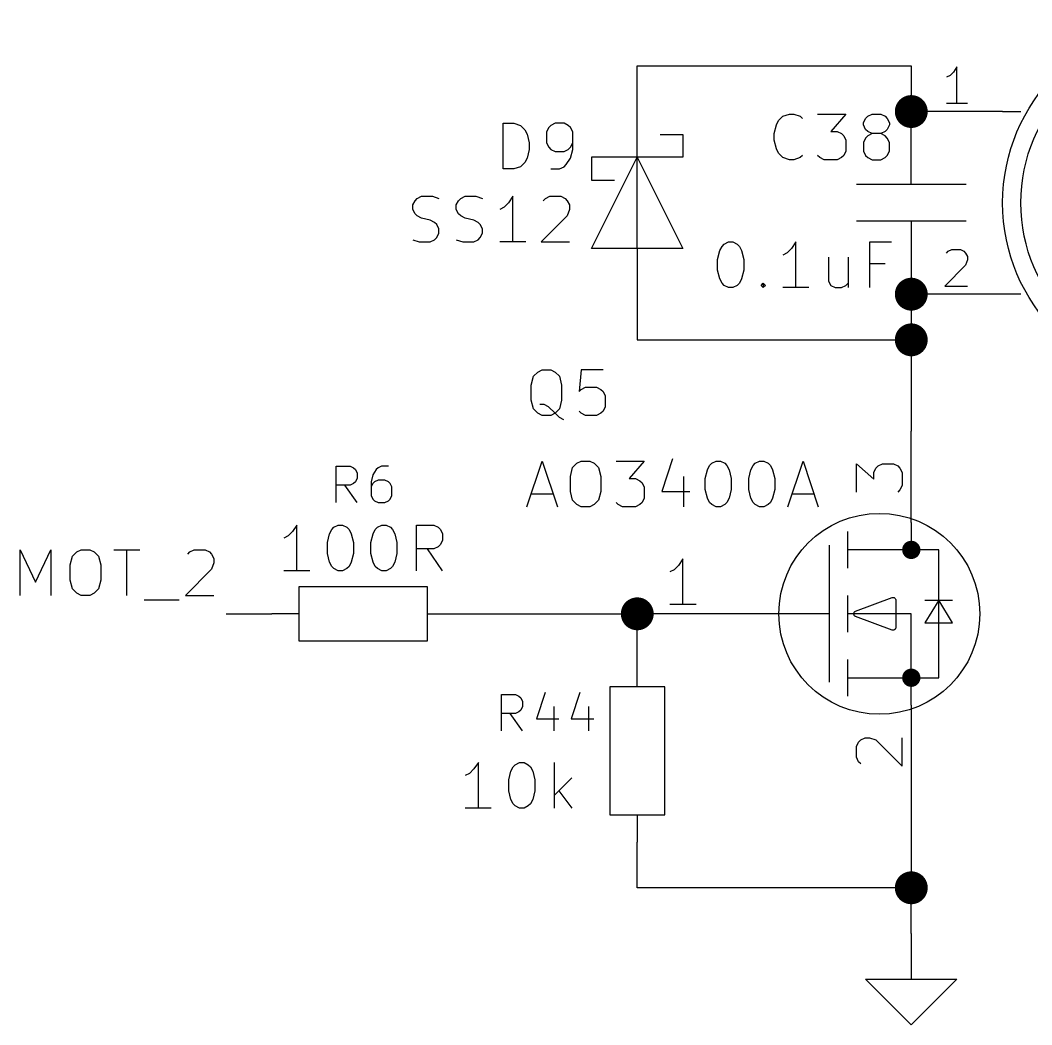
# Model space of a CAD drawing. Header units: inches. Extents: x 0.4 to 16.1, y -11.3 to -0.4.
# Drawn here: x 4.024 to 5.132, y -4.35 to -3.25 of the extents above; entities that cross this region are included whole.
import ezdxf

# ---------------------------------------------------------------- set-up
doc = ezdxf.new("R2010")
doc.units = ezdxf.units.IN
doc.header["$MEASUREMENT"] = 0
for name, color, linetype in [('GREENSIXTYFIVE', 129, 'CONTINUOUS'), ('LIGHTGREEN', 92, 'CONTINUOUS'), ('LIGHTRED', 12, 'CONTINUOUS'), ('RED', 14, 'CONTINUOUS'), ('REDSIX', 19, 'CONTINUOUS')]:
    doc.layers.add(name, color=color, linetype=linetype)

msp = doc.modelspace()

# ---------------------------------------------------------------- linework, layer by layer
at = {"layer": 'GREENSIXTYFIVE', "linetype": 'CONTINUOUS'}
for p, q in [((4.8547, -3.3599), (4.8594, -3.3552)), ((4.8547, -3.3599), (4.8594, -3.3552)), ((4.8594, -3.3552), (4.8666, -3.3528)), ((4.8594, -3.3552), (4.8666, -3.3528)), ((4.8666, -3.3528), (4.8713, -3.3528)), ((4.8666, -3.3528), (4.8713, -3.3528)), ((4.8713, -3.3528), (4.8785, -3.3552)), ((4.8713, -3.3528), (4.8785, -3.3552)), ((4.8785, -3.3552), (4.8809, -3.3576)), ((4.8785, -3.3552), (4.8809, -3.3576)), ((4.8975, -3.3528), (4.9285, -3.3528)), ((4.8975, -3.3528), (4.9285, -3.3528)), ((4.9285, -3.3528), (4.9118, -3.3719)), ((4.9285, -3.3528), (4.9118, -3.3719)), ((4.9499, -3.3576), (4.9523, -3.3552)), ((4.9499, -3.3576), (4.9523, -3.3552)), ((4.9523, -3.3552), (4.9571, -3.3528)), ((4.9523, -3.3552), (4.9571, -3.3528)), ((4.9571, -3.3528), (4.9666, -3.3528)), ((4.9571, -3.3528), (4.9666, -3.3528)), ((4.9666, -3.3528), (4.9713, -3.3552)), ((4.9666, -3.3528), (4.9713, -3.3552)), ((4.9713, -3.3552), (4.9737, -3.3576)), ((4.9713, -3.3552), (4.9737, -3.3576)), ((4.5531, -3.4128), (4.5531, -3.3628)), ((4.5531, -3.3628), (4.565, -3.3628)), ((4.565, -3.3628), (4.5721, -3.3652)), ((4.5721, -3.3652), (4.5769, -3.3699)), ((4.6055, -3.3652), (4.6031, -3.3676)), ((4.6102, -3.3628), (4.6055, -3.3652)), ((4.6198, -3.3628), (4.6102, -3.3628)), ((4.6245, -3.3652), (4.6198, -3.3628)), ((4.6269, -3.3676), (4.6245, -3.3652)), ((4.8499, -3.3742), (4.8523, -3.3647)), ((4.8499, -3.3742), (4.8523, -3.3647)), ((4.8523, -3.3647), (4.8547, -3.3599)), ((4.8523, -3.3647), (4.8547, -3.3599)), ((4.9475, -3.3623), (4.9499, -3.3576)), ((4.9475, -3.3623), (4.9499, -3.3576)), ((4.9475, -3.3647), (4.9475, -3.3623)), ((4.9475, -3.3647), (4.9475, -3.3623)), ((4.9499, -3.3695), (4.9475, -3.3647)), ((4.9499, -3.3695), (4.9475, -3.3647)), ((4.9737, -3.3576), (4.9761, -3.3623)), ((4.9737, -3.3576), (4.9761, -3.3623)), ((4.9761, -3.3647), (4.9737, -3.3695)), ((4.9761, -3.3647), (4.9737, -3.3695)), ((4.9761, -3.3623), (4.9761, -3.3647)), ((4.9761, -3.3623), (4.9761, -3.3647)), ((4.5769, -3.3699), (4.5793, -3.3747)), ((4.5793, -3.3747), (4.5817, -3.3842)), ((4.6031, -3.3676), (4.6007, -3.3723)), ((4.6007, -3.3723), (4.6007, -3.3842)), ((4.6293, -3.3723), (4.6269, -3.3676)), ((4.6293, -3.3914), (4.6293, -3.3723)), ((4.8499, -3.3814), (4.8499, -3.3742)), ((4.8499, -3.3814), (4.8499, -3.3742)), ((4.9118, -3.3719), (4.919, -3.3719)), ((4.9118, -3.3719), (4.919, -3.3719)), ((4.919, -3.3719), (4.9237, -3.3742)), ((4.919, -3.3719), (4.9237, -3.3742)), ((4.9237, -3.3742), (4.9261, -3.3766)), ((4.9237, -3.3742), (4.9261, -3.3766)), ((4.9261, -3.3766), (4.9285, -3.3814)), ((4.9261, -3.3766), (4.9285, -3.3814)), ((4.9523, -3.3719), (4.9499, -3.3695)), ((4.9523, -3.3719), (4.9499, -3.3695)), ((4.9523, -3.3766), (4.9499, -3.379)), ((4.9523, -3.3766), (4.9499, -3.379)), ((4.9571, -3.3742), (4.9523, -3.3719)), ((4.9571, -3.3742), (4.9523, -3.3719)), ((4.9571, -3.3742), (4.9523, -3.3766)), ((4.9571, -3.3742), (4.9523, -3.3766)), ((4.9666, -3.3742), (4.9571, -3.3742)), ((4.9666, -3.3742), (4.9571, -3.3742)), ((4.9713, -3.3719), (4.9666, -3.3742)), ((4.9713, -3.3719), (4.9666, -3.3742)), ((4.9713, -3.3766), (4.9666, -3.3742)), ((4.9713, -3.3766), (4.9666, -3.3742)), ((4.9737, -3.3695), (4.9713, -3.3719)), ((4.9737, -3.3695), (4.9713, -3.3719)), ((4.9737, -3.379), (4.9713, -3.3766)), ((4.9737, -3.379), (4.9713, -3.3766)), ((4.5817, -3.3842), (4.5817, -3.3914)), ((4.6007, -3.3842), (4.6031, -3.389)), ((4.6269, -3.389), (4.6293, -3.3842)), ((4.8523, -3.3909), (4.8499, -3.3814)), ((4.8523, -3.3909), (4.8499, -3.3814)), ((4.9285, -3.3814), (4.9285, -3.3933)), ((4.9285, -3.3814), (4.9285, -3.3933)), ((4.9499, -3.379), (4.9475, -3.3838)), ((4.9499, -3.379), (4.9475, -3.3838)), ((4.9475, -3.3838), (4.9475, -3.3933)), ((4.9475, -3.3838), (4.9475, -3.3933)), ((4.9761, -3.3838), (4.9737, -3.379)), ((4.9761, -3.3838), (4.9737, -3.379)), ((4.9761, -3.3933), (4.9761, -3.3838)), ((4.9761, -3.3933), (4.9761, -3.3838)), ((4.5817, -3.3914), (4.5793, -3.4009)), ((4.6031, -3.389), (4.6055, -3.3914)), ((4.6055, -3.3914), (4.6102, -3.3938)), ((4.6102, -3.3938), (4.6198, -3.3938)), ((4.6198, -3.3938), (4.6245, -3.3914)), ((4.6245, -3.3914), (4.6269, -3.389)), ((4.6269, -3.4009), (4.6293, -3.3914)), ((4.8547, -3.3957), (4.8523, -3.3909)), ((4.8547, -3.3957), (4.8523, -3.3909)), ((4.8594, -3.4004), (4.8547, -3.3957)), ((4.8594, -3.4004), (4.8547, -3.3957)), ((4.8809, -3.398), (4.8785, -3.4004)), ((4.8809, -3.398), (4.8785, -3.4004)), ((4.8999, -3.4004), (4.8975, -3.398)), ((4.8999, -3.4004), (4.8975, -3.398)), ((4.9261, -3.398), (4.9237, -3.4004)), ((4.9261, -3.398), (4.9237, -3.4004)), ((4.9285, -3.3933), (4.9261, -3.398)), ((4.9285, -3.3933), (4.9261, -3.398)), ((4.9475, -3.3933), (4.9499, -3.398)), ((4.9475, -3.3933), (4.9499, -3.398)), ((4.9499, -3.398), (4.9523, -3.4004)), ((4.9499, -3.398), (4.9523, -3.4004)), ((4.9713, -3.4004), (4.9737, -3.398)), ((4.9713, -3.4004), (4.9737, -3.398)), ((4.9737, -3.398), (4.9761, -3.3933)), ((4.9737, -3.398), (4.9761, -3.3933)), ((4.5721, -3.4104), (4.565, -3.4128)), ((4.5769, -3.4057), (4.5721, -3.4104)), ((4.5793, -3.4009), (4.5769, -3.4057)), ((4.615, -3.4128), (4.6198, -3.4104)), ((4.6198, -3.4104), (4.6221, -3.408)), ((4.6221, -3.408), (4.6269, -3.4009)), ((4.8666, -3.4028), (4.8594, -3.4004)), ((4.8666, -3.4028), (4.8594, -3.4004)), ((4.8713, -3.4028), (4.8666, -3.4028)), ((4.8713, -3.4028), (4.8666, -3.4028)), ((4.8785, -3.4004), (4.8713, -3.4028)), ((4.8785, -3.4004), (4.8713, -3.4028)), ((4.9047, -3.4028), (4.8999, -3.4004)), ((4.9047, -3.4028), (4.8999, -3.4004)), ((4.919, -3.4028), (4.9047, -3.4028)), ((4.919, -3.4028), (4.9047, -3.4028)), ((4.9237, -3.4004), (4.919, -3.4028)), ((4.9237, -3.4004), (4.919, -3.4028)), ((4.9523, -3.4004), (4.9571, -3.4028)), ((4.9523, -3.4004), (4.9571, -3.4028)), ((4.9571, -3.4028), (4.9666, -3.4028)), ((4.9571, -3.4028), (4.9666, -3.4028)), ((4.9666, -3.4028), (4.9713, -3.4004)), ((4.9666, -3.4028), (4.9713, -3.4004)), ((4.565, -3.4128), (4.5531, -3.4128)), ((4.6055, -3.4128), (4.615, -3.4128)), ((4.459, -3.4452), (4.4638, -3.4428)), ((4.4638, -3.4428), (4.4757, -3.4428)), ((4.4757, -3.4428), (4.4829, -3.4452)), ((4.5067, -3.4452), (4.5114, -3.4428)), ((4.5114, -3.4428), (4.5233, -3.4428)), ((4.5233, -3.4428), (4.5305, -3.4452)), ((4.5638, -3.4428), (4.559, -3.4499)), ((4.5638, -3.4928), (4.5638, -3.4428)), ((4.5995, -3.4452), (4.6043, -3.4428)), ((4.6043, -3.4428), (4.6162, -3.4428)), ((4.6162, -3.4428), (4.6209, -3.4452)), ((4.4543, -3.4523), (4.4567, -3.4476)), ((4.4543, -3.4571), (4.4543, -3.4523)), ((4.4567, -3.4476), (4.459, -3.4452)), ((4.5019, -3.4523), (4.5043, -3.4476)), ((4.5019, -3.4571), (4.5019, -3.4523)), ((4.5043, -3.4476), (4.5067, -3.4452)), ((4.5543, -3.4547), (4.5495, -3.4571)), ((4.559, -3.4499), (4.5543, -3.4547)), ((4.5971, -3.4476), (4.5995, -3.4452)), ((4.6209, -3.4452), (4.6233, -3.4476)), ((4.6233, -3.4476), (4.6257, -3.4523)), ((4.6257, -3.4523), (4.6257, -3.4571)), ((4.4567, -3.4619), (4.4543, -3.4571)), ((4.459, -3.4642), (4.4567, -3.4619)), ((4.4638, -3.4666), (4.459, -3.4642)), ((4.5043, -3.4619), (4.5019, -3.4571)), ((4.5067, -3.4642), (4.5043, -3.4619)), ((4.5114, -3.4666), (4.5067, -3.4642)), ((4.6233, -3.4642), (4.5948, -3.4928)), ((4.6257, -3.4571), (4.6233, -3.4642)), ((4.4733, -3.469), (4.4638, -3.4666)), ((4.4781, -3.4714), (4.4733, -3.469)), ((4.4805, -3.4738), (4.4781, -3.4714)), ((4.4829, -3.4785), (4.4805, -3.4738)), ((4.521, -3.469), (4.5114, -3.4666)), ((4.5257, -3.4714), (4.521, -3.469)), ((4.5281, -3.4738), (4.5257, -3.4714)), ((4.5305, -3.4785), (4.5281, -3.4738)), ((4.4781, -3.4904), (4.4805, -3.488)), ((4.4805, -3.488), (4.4829, -3.4833)), ((4.4829, -3.4833), (4.4829, -3.4785)), ((4.5257, -3.4904), (4.5281, -3.488)), ((4.5281, -3.488), (4.5305, -3.4833)), ((4.5305, -3.4833), (4.5305, -3.4785)), ((4.4543, -3.4904), (4.4614, -3.4928)), ((4.4614, -3.4928), (4.4733, -3.4928)), ((4.4733, -3.4928), (4.4781, -3.4904)), ((4.5019, -3.4904), (4.509, -3.4928)), ((4.509, -3.4928), (4.521, -3.4928)), ((4.521, -3.4928), (4.5257, -3.4904)), ((4.5781, -3.4928), (4.5495, -3.4928)), ((4.5948, -3.4928), (4.6257, -3.4928)), ((4.7904, -3.5023), (4.7928, -3.4976)), ((4.7904, -3.5023), (4.7928, -3.4976)), ((4.7928, -3.4976), (4.7951, -3.4952)), ((4.7928, -3.4976), (4.7951, -3.4952)), ((4.7951, -3.4952), (4.7999, -3.4928)), ((4.7951, -3.4952), (4.7999, -3.4928)), ((4.7999, -3.4928), (4.8047, -3.4928)), ((4.7999, -3.4928), (4.8047, -3.4928)), ((4.8047, -3.4928), (4.8094, -3.4952)), ((4.8047, -3.4928), (4.8094, -3.4952)), ((4.8094, -3.4952), (4.8118, -3.4976)), ((4.8094, -3.4952), (4.8118, -3.4976)), ((4.8118, -3.4976), (4.8142, -3.5023)), ((4.8118, -3.4976), (4.8142, -3.5023)), ((4.8737, -3.4928), (4.869, -3.4999)), ((4.8737, -3.4928), (4.869, -3.4999)), ((4.8737, -3.5428), (4.8737, -3.4928)), ((4.8737, -3.5428), (4.8737, -3.4928)), ((4.9547, -3.5428), (4.9547, -3.4928)), ((4.9547, -3.4928), (4.9785, -3.4928)), ((4.9547, -3.5428), (4.9547, -3.4928)), ((4.9547, -3.4928), (4.9785, -3.4928)), ((4.788, -3.5119), (4.7904, -3.5023)), ((4.788, -3.5119), (4.7904, -3.5023)), ((4.8142, -3.5023), (4.8166, -3.5119)), ((4.8142, -3.5023), (4.8166, -3.5119)), ((4.8642, -3.5047), (4.8594, -3.5071)), ((4.8642, -3.5047), (4.8594, -3.5071)), ((4.869, -3.4999), (4.8642, -3.5047)), ((4.869, -3.4999), (4.8642, -3.5047)), ((4.9094, -3.5095), (4.9094, -3.5357)), ((4.9094, -3.5095), (4.9094, -3.5357)), ((4.9309, -3.5095), (4.9309, -3.5428)), ((4.9309, -3.5095), (4.9309, -3.5428)), ((4.788, -3.5238), (4.788, -3.5119)), ((4.788, -3.5238), (4.788, -3.5119)), ((4.8166, -3.5119), (4.8166, -3.5238)), ((4.8166, -3.5119), (4.8166, -3.5238)), ((4.9713, -3.5166), (4.9547, -3.5166)), ((4.9713, -3.5166), (4.9547, -3.5166)), ((4.7904, -3.5333), (4.788, -3.5238)), ((4.7904, -3.5333), (4.788, -3.5238)), ((4.8166, -3.5238), (4.8142, -3.5333)), ((4.8166, -3.5238), (4.8142, -3.5333)), ((4.7928, -3.538), (4.7904, -3.5333)), ((4.7928, -3.538), (4.7904, -3.5333)), ((4.7951, -3.5404), (4.7928, -3.538)), ((4.7951, -3.5404), (4.7928, -3.538)), ((4.7999, -3.5428), (4.7951, -3.5404)), ((4.7999, -3.5428), (4.7951, -3.5404)), ((4.8047, -3.5428), (4.7999, -3.5428)), ((4.8047, -3.5428), (4.7999, -3.5428)), ((4.8094, -3.5404), (4.8047, -3.5428)), ((4.8094, -3.5404), (4.8047, -3.5428)), ((4.8118, -3.538), (4.8094, -3.5404)), ((4.8118, -3.538), (4.8094, -3.5404)), ((4.8142, -3.5333), (4.8118, -3.538)), ((4.8142, -3.5333), (4.8118, -3.538)), ((4.8356, -3.5404), (4.838, -3.538)), ((4.8356, -3.5404), (4.838, -3.538)), ((4.838, -3.5428), (4.8356, -3.5404)), ((4.838, -3.5428), (4.8356, -3.5404)), ((4.838, -3.538), (4.8404, -3.5404)), ((4.838, -3.538), (4.838, -3.5428)), ((4.838, -3.538), (4.8404, -3.5404)), ((4.838, -3.538), (4.838, -3.5428)), ((4.8404, -3.5404), (4.838, -3.5428)), ((4.8404, -3.5404), (4.838, -3.5428)), ((4.888, -3.5428), (4.8594, -3.5428)), ((4.888, -3.5428), (4.8594, -3.5428)), ((4.9094, -3.5357), (4.9118, -3.5404)), ((4.9094, -3.5357), (4.9118, -3.5404)), ((4.9118, -3.5404), (4.9166, -3.5428)), ((4.9118, -3.5404), (4.9166, -3.5428)), ((4.9166, -3.5428), (4.9237, -3.5428)), ((4.9166, -3.5428), (4.9237, -3.5428)), ((4.9237, -3.5428), (4.9285, -3.5404)), ((4.9237, -3.5428), (4.9285, -3.5404)), ((4.9285, -3.5404), (4.9309, -3.538)), ((4.9285, -3.5404), (4.9309, -3.538)), ((4.5839, -3.6495), (4.5863, -3.6399)), ((4.5839, -3.6495), (4.5863, -3.6399)), ((4.5863, -3.6399), (4.591, -3.6352)), ((4.5863, -3.6399), (4.591, -3.6352)), ((4.591, -3.6352), (4.5958, -3.6328)), ((4.591, -3.6352), (4.5958, -3.6328)), ((4.5958, -3.6328), (4.6053, -3.6328)), ((4.5958, -3.6328), (4.6053, -3.6328)), ((4.6053, -3.6328), (4.6101, -3.6352)), ((4.6053, -3.6328), (4.6101, -3.6352)), ((4.6101, -3.6352), (4.6149, -3.6399)), ((4.6101, -3.6352), (4.6149, -3.6399)), ((4.6149, -3.6399), (4.6172, -3.6495)), ((4.6149, -3.6399), (4.6172, -3.6495)), ((4.6387, -3.6328), (4.6363, -3.6566)), ((4.6387, -3.6328), (4.6363, -3.6566)), ((4.6625, -3.6328), (4.6387, -3.6328)), ((4.6625, -3.6328), (4.6387, -3.6328)), ((4.5839, -3.6661), (4.5839, -3.6495)), ((4.5839, -3.6661), (4.5839, -3.6495)), ((4.6172, -3.6495), (4.6172, -3.6661)), ((4.6172, -3.6495), (4.6172, -3.6661)), ((4.6363, -3.6566), (4.6387, -3.6542)), ((4.6363, -3.6566), (4.6387, -3.6542)), ((4.6387, -3.6542), (4.6434, -3.6519)), ((4.6387, -3.6542), (4.6434, -3.6519)), ((4.6434, -3.6519), (4.6553, -3.6519)), ((4.6434, -3.6519), (4.6553, -3.6519)), ((4.6553, -3.6519), (4.6601, -3.6542)), ((4.6553, -3.6519), (4.6601, -3.6542)), ((4.6601, -3.6542), (4.6625, -3.6566)), ((4.6601, -3.6542), (4.6625, -3.6566)), ((4.6625, -3.6566), (4.6649, -3.6614)), ((4.6625, -3.6566), (4.6649, -3.6614)), ((4.6649, -3.6614), (4.6649, -3.6733)), ((4.6649, -3.6614), (4.6649, -3.6733)), ((4.5863, -3.6757), (4.5839, -3.6661)), ((4.5863, -3.6757), (4.5839, -3.6661)), ((4.591, -3.6804), (4.5863, -3.6757)), ((4.591, -3.6804), (4.5863, -3.6757)), ((4.5982, -3.6709), (4.5934, -3.6709)), ((4.5982, -3.6709), (4.5934, -3.6709)), ((4.6029, -3.6733), (4.5982, -3.6709)), ((4.6029, -3.6733), (4.5982, -3.6709)), ((4.6101, -3.6804), (4.6029, -3.6733)), ((4.6101, -3.6804), (4.6029, -3.6733)), ((4.6149, -3.6757), (4.6101, -3.6804)), ((4.6149, -3.6757), (4.6101, -3.6804)), ((4.6172, -3.6661), (4.6149, -3.6757)), ((4.6172, -3.6661), (4.6149, -3.6757)), ((4.6649, -3.6733), (4.6625, -3.678)), ((4.6649, -3.6733), (4.6625, -3.678)), ((4.5958, -3.6828), (4.591, -3.6804)), ((4.5958, -3.6828), (4.591, -3.6804)), ((4.6053, -3.6828), (4.5958, -3.6828)), ((4.6053, -3.6828), (4.5958, -3.6828)), ((4.6101, -3.6804), (4.6053, -3.6828)), ((4.6101, -3.6804), (4.6053, -3.6828)), ((4.6149, -3.6852), (4.6101, -3.6804)), ((4.6149, -3.6852), (4.6101, -3.6804)), ((4.6196, -3.6876), (4.6149, -3.6852)), ((4.6196, -3.6876), (4.6149, -3.6852)), ((4.6387, -3.6804), (4.6363, -3.678)), ((4.6387, -3.6804), (4.6363, -3.678)), ((4.6434, -3.6828), (4.6387, -3.6804)), ((4.6434, -3.6828), (4.6387, -3.6804)), ((4.6553, -3.6828), (4.6434, -3.6828)), ((4.6553, -3.6828), (4.6434, -3.6828)), ((4.6601, -3.6804), (4.6553, -3.6828)), ((4.6601, -3.6804), (4.6553, -3.6828)), ((4.6625, -3.678), (4.6601, -3.6804)), ((4.6625, -3.678), (4.6601, -3.6804)), ((4.7387, -3.7304), (4.7268, -3.7661)), ((4.7387, -3.7304), (4.7268, -3.7661)), ((4.3705, -3.7782), (4.3705, -3.7382)), ((4.3705, -3.7382), (4.3857, -3.7382)), ((4.3857, -3.7382), (4.3895, -3.7401)), ((4.3895, -3.7401), (4.3914, -3.7421)), ((4.3914, -3.7421), (4.3933, -3.7459)), ((4.4143, -3.7421), (4.4105, -3.7478)), ((4.4162, -3.7401), (4.4143, -3.7421)), ((4.42, -3.7382), (4.4162, -3.7401)), ((4.4276, -3.7382), (4.42, -3.7382)), ((4.5791, -3.7828), (4.5958, -3.7328)), ((4.5791, -3.7828), (4.5958, -3.7328)), ((4.5958, -3.7328), (4.6125, -3.7828)), ((4.5958, -3.7328), (4.6125, -3.7828)), ((4.6268, -3.7495), (4.6291, -3.7399)), ((4.6268, -3.7495), (4.6291, -3.7399)), ((4.6291, -3.7399), (4.6339, -3.7352)), ((4.6291, -3.7399), (4.6339, -3.7352)), ((4.6339, -3.7352), (4.6387, -3.7328)), ((4.6339, -3.7352), (4.6387, -3.7328)), ((4.6387, -3.7328), (4.6482, -3.7328)), ((4.6387, -3.7328), (4.6482, -3.7328)), ((4.6482, -3.7328), (4.6529, -3.7352)), ((4.6482, -3.7328), (4.6529, -3.7352)), ((4.6529, -3.7352), (4.6577, -3.7399)), ((4.6529, -3.7352), (4.6577, -3.7399)), ((4.6577, -3.7399), (4.6601, -3.7495)), ((4.6577, -3.7399), (4.6601, -3.7495)), ((4.6768, -3.7328), (4.7077, -3.7328)), ((4.6768, -3.7328), (4.7077, -3.7328)), ((4.7077, -3.7328), (4.691, -3.7519)), ((4.7077, -3.7328), (4.691, -3.7519)), ((4.7744, -3.7519), (4.7768, -3.7423)), ((4.7744, -3.7519), (4.7768, -3.7423)), ((4.7768, -3.7423), (4.7791, -3.7376)), ((4.7768, -3.7423), (4.7791, -3.7376)), ((4.7791, -3.7376), (4.7815, -3.7352)), ((4.7791, -3.7376), (4.7815, -3.7352)), ((4.7815, -3.7352), (4.7863, -3.7328)), ((4.7815, -3.7352), (4.7863, -3.7328)), ((4.7863, -3.7328), (4.791, -3.7328)), ((4.7863, -3.7328), (4.791, -3.7328)), ((4.791, -3.7328), (4.7958, -3.7352)), ((4.791, -3.7328), (4.7958, -3.7352)), ((4.7958, -3.7352), (4.7982, -3.7376)), ((4.7958, -3.7352), (4.7982, -3.7376)), ((4.7982, -3.7376), (4.8006, -3.7423)), ((4.7982, -3.7376), (4.8006, -3.7423)), ((4.8006, -3.7423), (4.8029, -3.7519)), ((4.8006, -3.7423), (4.8029, -3.7519)), ((4.822, -3.7519), (4.8244, -3.7423)), ((4.822, -3.7519), (4.8244, -3.7423)), ((4.8244, -3.7423), (4.8268, -3.7376)), ((4.8244, -3.7423), (4.8268, -3.7376)), ((4.8268, -3.7376), (4.8291, -3.7352)), ((4.8268, -3.7376), (4.8291, -3.7352)), ((4.8291, -3.7352), (4.8339, -3.7328)), ((4.8291, -3.7352), (4.8339, -3.7328)), ((4.8339, -3.7328), (4.8387, -3.7328)), ((4.8339, -3.7328), (4.8387, -3.7328)), ((4.8387, -3.7328), (4.8434, -3.7352)), ((4.8387, -3.7328), (4.8434, -3.7352)), ((4.8434, -3.7352), (4.8458, -3.7376)), ((4.8434, -3.7352), (4.8458, -3.7376)), ((4.8458, -3.7376), (4.8482, -3.7423)), ((4.8458, -3.7376), (4.8482, -3.7423)), ((4.8482, -3.7423), (4.8506, -3.7519)), ((4.8482, -3.7423), (4.8506, -3.7519)), ((4.8649, -3.7828), (4.8815, -3.7328)), ((4.8649, -3.7828), (4.8815, -3.7328)), ((4.8815, -3.7328), (4.8982, -3.7828)), ((4.8815, -3.7328), (4.8982, -3.7828)), ((4.3933, -3.7516), (4.3914, -3.7554)), ((4.3933, -3.7459), (4.3933, -3.7516)), ((4.4105, -3.7478), (4.4086, -3.7554)), ((4.4162, -3.7535), (4.4124, -3.7554)), ((4.4238, -3.7535), (4.4162, -3.7535)), ((4.4276, -3.7554), (4.4238, -3.7535)), ((4.6268, -3.7661), (4.6268, -3.7495)), ((4.6268, -3.7661), (4.6268, -3.7495)), ((4.6601, -3.7495), (4.6601, -3.7661)), ((4.6601, -3.7495), (4.6601, -3.7661)), ((4.691, -3.7519), (4.6982, -3.7519)), ((4.691, -3.7519), (4.6982, -3.7519)), ((4.6982, -3.7519), (4.7029, -3.7542)), ((4.6982, -3.7519), (4.7029, -3.7542)), ((4.7506, -3.7495), (4.7506, -3.7828)), ((4.7506, -3.7495), (4.7506, -3.7828)), ((4.7744, -3.7638), (4.7744, -3.7519)), ((4.7744, -3.7638), (4.7744, -3.7519)), ((4.8029, -3.7519), (4.8029, -3.7638)), ((4.8029, -3.7519), (4.8029, -3.7638)), ((4.822, -3.7638), (4.822, -3.7519)), ((4.822, -3.7638), (4.822, -3.7519)), ((4.8506, -3.7519), (4.8506, -3.7638)), ((4.8506, -3.7519), (4.8506, -3.7638)), ((4.3857, -3.7592), (4.3705, -3.7592)), ((4.3933, -3.7782), (4.38, -3.7592)), ((4.3895, -3.7573), (4.3857, -3.7592)), ((4.3914, -3.7554), (4.3895, -3.7573)), ((4.4086, -3.7554), (4.4086, -3.7706)), ((4.4105, -3.7573), (4.4086, -3.7611)), ((4.4124, -3.7554), (4.4105, -3.7573)), ((4.4295, -3.7573), (4.4276, -3.7554)), ((4.4314, -3.7611), (4.4295, -3.7573)), ((4.4314, -3.7706), (4.4314, -3.7611)), ((4.7029, -3.7542), (4.7053, -3.7566)), ((4.7029, -3.7542), (4.7053, -3.7566)), ((4.7053, -3.7566), (4.7077, -3.7614)), ((4.7053, -3.7566), (4.7077, -3.7614)), ((4.7077, -3.7614), (4.7077, -3.7733)), ((4.7077, -3.7614), (4.7077, -3.7733)), ((4.7768, -3.7733), (4.7744, -3.7638)), ((4.7768, -3.7733), (4.7744, -3.7638)), ((4.8029, -3.7638), (4.8006, -3.7733)), ((4.8029, -3.7638), (4.8006, -3.7733)), ((4.8244, -3.7733), (4.822, -3.7638)), ((4.8244, -3.7733), (4.822, -3.7638)), ((4.8506, -3.7638), (4.8482, -3.7733)), ((4.8506, -3.7638), (4.8482, -3.7733)), ((4.4086, -3.7706), (4.4105, -3.7744)), ((4.4105, -3.7744), (4.4124, -3.7763)), ((4.4124, -3.7763), (4.4162, -3.7782)), ((4.4238, -3.7782), (4.4276, -3.7763)), ((4.4276, -3.7763), (4.4295, -3.7744)), ((4.4295, -3.7744), (4.4314, -3.7706)), ((4.5839, -3.7685), (4.6077, -3.7685)), ((4.5839, -3.7685), (4.6077, -3.7685)), ((4.6291, -3.7757), (4.6268, -3.7661)), ((4.6291, -3.7757), (4.6268, -3.7661)), ((4.6339, -3.7804), (4.6291, -3.7757)), ((4.6339, -3.7804), (4.6291, -3.7757)), ((4.6577, -3.7757), (4.6529, -3.7804)), ((4.6577, -3.7757), (4.6529, -3.7804)), ((4.6601, -3.7661), (4.6577, -3.7757)), ((4.6601, -3.7661), (4.6577, -3.7757)), ((4.7077, -3.7733), (4.7053, -3.778)), ((4.7077, -3.7733), (4.7053, -3.778)), ((4.7268, -3.7661), (4.7577, -3.7661)), ((4.7268, -3.7661), (4.7577, -3.7661)), ((4.7791, -3.778), (4.7768, -3.7733)), ((4.7791, -3.778), (4.7768, -3.7733)), ((4.8006, -3.7733), (4.7982, -3.778)), ((4.8006, -3.7733), (4.7982, -3.778)), ((4.8268, -3.778), (4.8244, -3.7733)), ((4.8268, -3.778), (4.8244, -3.7733)), ((4.8482, -3.7733), (4.8458, -3.778)), ((4.8482, -3.7733), (4.8458, -3.778)), ((4.8696, -3.7685), (4.8934, -3.7685)), ((4.8696, -3.7685), (4.8934, -3.7685)), ((4.4162, -3.7782), (4.4238, -3.7782)), ((4.6387, -3.7828), (4.6339, -3.7804)), ((4.6387, -3.7828), (4.6339, -3.7804)), ((4.6482, -3.7828), (4.6387, -3.7828)), ((4.6482, -3.7828), (4.6387, -3.7828)), ((4.6529, -3.7804), (4.6482, -3.7828)), ((4.6529, -3.7804), (4.6482, -3.7828)), ((4.6791, -3.7804), (4.6768, -3.778)), ((4.6791, -3.7804), (4.6768, -3.778)), ((4.6839, -3.7828), (4.6791, -3.7804)), ((4.6839, -3.7828), (4.6791, -3.7804)), ((4.6982, -3.7828), (4.6839, -3.7828)), ((4.6982, -3.7828), (4.6839, -3.7828)), ((4.7029, -3.7804), (4.6982, -3.7828)), ((4.7029, -3.7804), (4.6982, -3.7828)), ((4.7053, -3.778), (4.7029, -3.7804)), ((4.7053, -3.778), (4.7029, -3.7804)), ((4.7815, -3.7804), (4.7791, -3.778)), ((4.7815, -3.7804), (4.7791, -3.778)), ((4.7863, -3.7828), (4.7815, -3.7804)), ((4.7863, -3.7828), (4.7815, -3.7804)), ((4.791, -3.7828), (4.7863, -3.7828)), ((4.791, -3.7828), (4.7863, -3.7828)), ((4.7958, -3.7804), (4.791, -3.7828)), ((4.7958, -3.7804), (4.791, -3.7828)), ((4.7982, -3.778), (4.7958, -3.7804)), ((4.7982, -3.778), (4.7958, -3.7804)), ((4.8291, -3.7804), (4.8268, -3.778)), ((4.8291, -3.7804), (4.8268, -3.778)), ((4.8339, -3.7828), (4.8291, -3.7804)), ((4.8339, -3.7828), (4.8291, -3.7804)), ((4.8387, -3.7828), (4.8339, -3.7828)), ((4.8387, -3.7828), (4.8339, -3.7828)), ((4.8434, -3.7804), (4.8387, -3.7828)), ((4.8434, -3.7804), (4.8387, -3.7828)), ((4.8458, -3.778), (4.8434, -3.7804)), ((4.8458, -3.778), (4.8434, -3.7804)), ((4.3274, -3.8028), (4.3226, -3.8099)), ((4.3274, -3.8528), (4.3274, -3.8028)), ((4.3631, -3.8123), (4.3655, -3.8076)), ((4.3655, -3.8076), (4.3679, -3.8052)), ((4.3679, -3.8052), (4.3726, -3.8028)), ((4.3726, -3.8028), (4.3774, -3.8028)), ((4.3774, -3.8028), (4.3821, -3.8052)), ((4.3821, -3.8052), (4.3845, -3.8076)), ((4.3845, -3.8076), (4.3869, -3.8123)), ((4.4107, -3.8123), (4.4131, -3.8076)), ((4.4131, -3.8076), (4.4155, -3.8052)), ((4.4155, -3.8052), (4.4202, -3.8028)), ((4.4202, -3.8028), (4.425, -3.8028)), ((4.425, -3.8028), (4.4298, -3.8052)), ((4.4298, -3.8052), (4.4321, -3.8076)), ((4.4321, -3.8076), (4.4345, -3.8123)), ((4.4583, -3.8528), (4.4583, -3.8028)), ((4.4583, -3.8028), (4.4774, -3.8028)), ((4.4774, -3.8028), (4.4821, -3.8052)), ((4.4821, -3.8052), (4.4845, -3.8076)), ((4.4845, -3.8076), (4.4869, -3.8123)), ((4.3179, -3.8147), (4.3131, -3.8171)), ((4.3226, -3.8099), (4.3179, -3.8147)), ((4.3607, -3.8219), (4.3631, -3.8123)), ((4.3869, -3.8123), (4.3893, -3.8219)), ((4.4083, -3.8219), (4.4107, -3.8123)), ((4.4345, -3.8123), (4.4369, -3.8219)), ((4.4869, -3.8195), (4.4845, -3.8242)), ((4.4869, -3.8123), (4.4869, -3.8195)), ((4.3607, -3.8338), (4.3607, -3.8219)), ((4.3893, -3.8219), (4.3893, -3.8338)), ((4.4083, -3.8338), (4.4083, -3.8219)), ((4.4369, -3.8219), (4.4369, -3.8338)), ((4.4774, -3.829), (4.4583, -3.829)), ((4.4869, -3.8528), (4.4702, -3.829)), ((4.4821, -3.8266), (4.4774, -3.829)), ((4.4845, -3.8242), (4.4821, -3.8266)), ((4.3631, -3.8433), (4.3607, -3.8338)), ((4.3893, -3.8338), (4.3869, -3.8433)), ((4.4107, -3.8433), (4.4083, -3.8338)), ((4.4369, -3.8338), (4.4345, -3.8433)), ((4.3417, -3.8528), (4.3131, -3.8528)), ((4.3655, -3.848), (4.3631, -3.8433)), ((4.3679, -3.8504), (4.3655, -3.848)), ((4.3726, -3.8528), (4.3679, -3.8504)), ((4.3774, -3.8528), (4.3726, -3.8528)), ((4.3821, -3.8504), (4.3774, -3.8528)), ((4.3845, -3.848), (4.3821, -3.8504)), ((4.3869, -3.8433), (4.3845, -3.848)), ((4.4131, -3.848), (4.4107, -3.8433)), ((4.4155, -3.8504), (4.4131, -3.848)), ((4.4202, -3.8528), (4.4155, -3.8504)), ((4.425, -3.8528), (4.4202, -3.8528)), ((4.4298, -3.8504), (4.425, -3.8528)), ((4.4321, -3.848), (4.4298, -3.8504)), ((4.4345, -3.8433), (4.4321, -3.848)), ((4.599, -3.9863), (4.5895, -4.0149)), ((4.599, -3.9863), (4.5895, -4.0149)), ((4.6371, -3.9863), (4.6276, -4.0149)), ((4.6371, -3.9863), (4.6276, -4.0149)), ((4.5514, -4.0282), (4.5514, -3.9882)), ((4.5514, -3.9882), (4.5667, -3.9882)), ((4.5514, -4.0282), (4.5514, -3.9882)), ((4.5514, -3.9882), (4.5667, -3.9882)), ((4.5667, -3.9882), (4.5705, -3.9901)), ((4.5667, -3.9882), (4.5705, -3.9901)), ((4.5705, -3.9901), (4.5724, -3.9921)), ((4.5705, -3.9901), (4.5724, -3.9921)), ((4.5724, -3.9921), (4.5743, -3.9959)), ((4.5724, -3.9921), (4.5743, -3.9959)), ((4.5743, -3.9959), (4.5743, -4.0016)), ((4.5743, -3.9959), (4.5743, -4.0016)), ((4.5705, -4.0073), (4.5667, -4.0092)), ((4.5705, -4.0073), (4.5667, -4.0092)), ((4.5724, -4.0054), (4.5705, -4.0073)), ((4.5724, -4.0054), (4.5705, -4.0073)), ((4.5743, -4.0016), (4.5724, -4.0054)), ((4.5743, -4.0016), (4.5724, -4.0054)), ((4.6086, -4.0016), (4.6086, -4.0282)), ((4.6086, -4.0016), (4.6086, -4.0282)), ((4.6467, -4.0016), (4.6467, -4.0282)), ((4.6467, -4.0016), (4.6467, -4.0282)), ((4.5667, -4.0092), (4.5514, -4.0092)), ((4.5667, -4.0092), (4.5514, -4.0092)), ((4.5743, -4.0282), (4.561, -4.0092)), ((4.5743, -4.0282), (4.561, -4.0092)), ((4.5895, -4.0149), (4.6143, -4.0149)), ((4.5895, -4.0149), (4.6143, -4.0149)), ((4.6276, -4.0149), (4.6524, -4.0149)), ((4.6276, -4.0149), (4.6524, -4.0149)), ((4.526, -4.0628), (4.5212, -4.0699)), ((4.526, -4.0628), (4.5212, -4.0699)), ((4.526, -4.1128), (4.526, -4.0628)), ((4.526, -4.1128), (4.526, -4.0628)), ((4.5664, -4.0652), (4.5712, -4.0628)), ((4.5664, -4.0652), (4.5712, -4.0628)), ((4.5712, -4.0628), (4.576, -4.0628)), ((4.5712, -4.0628), (4.576, -4.0628)), ((4.576, -4.0628), (4.5807, -4.0652)), ((4.576, -4.0628), (4.5807, -4.0652)), ((4.6093, -4.1128), (4.6093, -4.0628)), ((4.6093, -4.1128), (4.6093, -4.0628)), ((4.5164, -4.0747), (4.5117, -4.0771)), ((4.5164, -4.0747), (4.5117, -4.0771)), ((4.5212, -4.0699), (4.5164, -4.0747)), ((4.5212, -4.0699), (4.5164, -4.0747)), ((4.5593, -4.0819), (4.5617, -4.0723)), ((4.5593, -4.0819), (4.5617, -4.0723)), ((4.5617, -4.0723), (4.564, -4.0676)), ((4.5617, -4.0723), (4.564, -4.0676)), ((4.564, -4.0676), (4.5664, -4.0652)), ((4.564, -4.0676), (4.5664, -4.0652)), ((4.5807, -4.0652), (4.5831, -4.0676)), ((4.5807, -4.0652), (4.5831, -4.0676)), ((4.5831, -4.0676), (4.5855, -4.0723)), ((4.5831, -4.0676), (4.5855, -4.0723)), ((4.5855, -4.0723), (4.5879, -4.0819)), ((4.5855, -4.0723), (4.5879, -4.0819)), ((4.5593, -4.0938), (4.5593, -4.0819)), ((4.5593, -4.0938), (4.5593, -4.0819)), ((4.5879, -4.0819), (4.5879, -4.0938)), ((4.5879, -4.0819), (4.5879, -4.0938)), ((4.6283, -4.0795), (4.6093, -4.0985)), ((4.6283, -4.0795), (4.6093, -4.0985)), ((4.5617, -4.1033), (4.5593, -4.0938)), ((4.5617, -4.1033), (4.5593, -4.0938)), ((4.5879, -4.0938), (4.5855, -4.1033)), ((4.5879, -4.0938), (4.5855, -4.1033)), ((4.614, -4.0938), (4.6283, -4.1128)), ((4.614, -4.0938), (4.6283, -4.1128)), ((4.564, -4.108), (4.5617, -4.1033)), ((4.564, -4.108), (4.5617, -4.1033)), ((4.5664, -4.1104), (4.564, -4.108)), ((4.5664, -4.1104), (4.564, -4.108)), ((4.5831, -4.108), (4.5807, -4.1104)), ((4.5831, -4.108), (4.5807, -4.1104)), ((4.5855, -4.1033), (4.5831, -4.108)), ((4.5855, -4.1033), (4.5831, -4.108)), ((4.5402, -4.1128), (4.5117, -4.1128)), ((4.5402, -4.1128), (4.5117, -4.1128)), ((4.5712, -4.1128), (4.5664, -4.1104)), ((4.5712, -4.1128), (4.5664, -4.1104)), ((4.576, -4.1128), (4.5712, -4.1128)), ((4.576, -4.1128), (4.5712, -4.1128)), ((4.5807, -4.1104), (4.576, -4.1128)), ((4.5807, -4.1104), (4.576, -4.1128))]:
    msp.add_line(p, q, dxfattribs=at)
at = {"layer": 'LIGHTGREEN', "linetype": 'CONTINUOUS'}
for p, q in [((4.7, -3.3), (5, -3.3)), ((5, -3.3), (5, -3.35)), ((5, -3.55), (5, -3.6)), ((4.7, -3.6), (5, -3.6)), ((5, -3.6), (5, -3.7)), ((4.25, -3.9), (4.3, -3.9)), ((4.5, -3.9), (4.7, -3.9)), ((4.7, -3.95), (4.7, -3.9)), ((5, -4.1), (5, -4.2)), ((4.7, -4.2), (4.7, -4.15)), ((5, -4.2), (4.7, -4.2)), ((5, -4.25), (5, -4.2))]:
    msp.add_line(p, q, dxfattribs=at)
at = {"layer": 'LIGHTGREEN', "const_width": 0.018}
for points in [[(4.991, -3.35, 1), (5.009, -3.35, 1)], [(4.991, -3.55, 1), (5.009, -3.55, 1)], [(4.991, -3.6, 1), (5.009, -3.6, 1)], [(4.691, -3.9, 1), (4.709, -3.9, 1)], [(4.991, -4.2, 1), (5.009, -4.2, 1)]]:
    msp.add_lwpolyline(points, format="xyb", close=True, dxfattribs=at)
at = {"layer": 'LIGHTRED', "linetype": 'CONTINUOUS'}
for p, q in [((5.0424, -3.3106), (5.0386, -3.3125)), ((5.0424, -3.3106), (5.0386, -3.3125)), ((5.0462, -3.3068), (5.0424, -3.3106)), ((5.0462, -3.3068), (5.0424, -3.3106)), ((5.05, -3.3011), (5.0462, -3.3068)), ((5.05, -3.3011), (5.0462, -3.3068)), ((5.05, -3.3411), (5.05, -3.3011)), ((5.05, -3.3411), (5.05, -3.3011)), ((5.0614, -3.3411), (5.0386, -3.3411)), ((5.0614, -3.3411), (5.0386, -3.3411)), ((5.0386, -3.5049), (5.0405, -3.503)), ((5.0386, -3.5049), (5.0405, -3.503)), ((5.0405, -3.503), (5.0443, -3.5011)), ((5.0405, -3.503), (5.0443, -3.5011)), ((5.0443, -3.5011), (5.0538, -3.5011)), ((5.0443, -3.5011), (5.0538, -3.5011)), ((5.0538, -3.5011), (5.0576, -3.503)), ((5.0538, -3.5011), (5.0576, -3.503)), ((5.0576, -3.503), (5.0595, -3.5049)), ((5.0576, -3.503), (5.0595, -3.5049)), ((5.0595, -3.5049), (5.0614, -3.5087)), ((5.0595, -3.5049), (5.0614, -3.5087)), ((5.0614, -3.5087), (5.0614, -3.5125)), ((5.0614, -3.5087), (5.0614, -3.5125)), ((5.0595, -3.5182), (5.0367, -3.5411)), ((5.0595, -3.5182), (5.0367, -3.5411)), ((5.0614, -3.5125), (5.0595, -3.5182)), ((5.0614, -3.5125), (5.0595, -3.5182)), ((5.0367, -3.5411), (5.0614, -3.5411)), ((5.0367, -3.5411), (5.0614, -3.5411)), ((4.9399, -3.7667), (4.9399, -3.7357)), ((4.9399, -3.7357), (4.9589, -3.7524)), ((4.9399, -3.7667), (4.9399, -3.7357)), ((4.9399, -3.7357), (4.9589, -3.7524)), ((4.9589, -3.7452), (4.9613, -3.7405)), ((4.9589, -3.7452), (4.9613, -3.7405)), ((4.9613, -3.7405), (4.9637, -3.7381)), ((4.9613, -3.7405), (4.9637, -3.7381)), ((4.9637, -3.7381), (4.9684, -3.7357)), ((4.9637, -3.7381), (4.9684, -3.7357)), ((4.9684, -3.7357), (4.9804, -3.7357)), ((4.9684, -3.7357), (4.9804, -3.7357)), ((4.9804, -3.7357), (4.9851, -3.7381)), ((4.9804, -3.7357), (4.9851, -3.7381)), ((4.9851, -3.7381), (4.9875, -3.7405)), ((4.9851, -3.7381), (4.9875, -3.7405)), ((4.9875, -3.7405), (4.9899, -3.7452)), ((4.9875, -3.7405), (4.9899, -3.7452)), ((4.9589, -3.7524), (4.9589, -3.7452)), ((4.9589, -3.7524), (4.9589, -3.7452)), ((4.9899, -3.7452), (4.9899, -3.7595)), ((4.9899, -3.7452), (4.9899, -3.7595)), ((4.9875, -3.7643), (4.9851, -3.7667)), ((4.9875, -3.7643), (4.9851, -3.7667)), ((4.9899, -3.7595), (4.9875, -3.7643)), ((4.9899, -3.7595), (4.9875, -3.7643)), ((4.75, -3.8399), (4.7452, -3.847)), ((4.75, -3.8399), (4.7452, -3.847)), ((4.75, -3.8899), (4.75, -3.8399)), ((4.75, -3.8899), (4.75, -3.8399)), ((4.7405, -3.8518), (4.7357, -3.8542)), ((4.7405, -3.8518), (4.7357, -3.8542)), ((4.7452, -3.847), (4.7405, -3.8518)), ((4.7452, -3.847), (4.7405, -3.8518)), ((4.7643, -3.8899), (4.7357, -3.8899)), ((4.7643, -3.8899), (4.7357, -3.8899)), ((4.9399, -4.0452), (4.9423, -4.0405)), ((4.9399, -4.0452), (4.9423, -4.0405)), ((4.9423, -4.0405), (4.9446, -4.0381)), ((4.9423, -4.0405), (4.9446, -4.0381)), ((4.9446, -4.0381), (4.9494, -4.0357)), ((4.9446, -4.0381), (4.9494, -4.0357)), ((4.9494, -4.0357), (4.9542, -4.0357)), ((4.9494, -4.0357), (4.9542, -4.0357)), ((4.9542, -4.0357), (4.9613, -4.0381)), ((4.9542, -4.0357), (4.9613, -4.0381)), ((4.9613, -4.0381), (4.9899, -4.0667)), ((4.9613, -4.0381), (4.9899, -4.0667)), ((4.9899, -4.0667), (4.9899, -4.0357)), ((4.9899, -4.0667), (4.9899, -4.0357)), ((4.9399, -4.0571), (4.9399, -4.0452)), ((4.9399, -4.0571), (4.9399, -4.0452)), ((4.9423, -4.0619), (4.9399, -4.0571)), ((4.9423, -4.0619), (4.9399, -4.0571)), ((4.9446, -4.0643), (4.9423, -4.0619)), ((4.9446, -4.0643), (4.9423, -4.0619))]:
    msp.add_line(p, q, dxfattribs=at)
at = {"layer": 'RED', "linetype": 'CONTINUOUS'}
for p, q in [((4.7, -3.4), (4.7, -3.3)), ((5, -3.43), (5, -3.35)), ((5.1, -3.35), (5, -3.35)), ((5, -3.43), (5, -3.35)), ((5.1, -3.35), (5, -3.35)), ((5.1, -3.35), (5.12, -3.35)), ((4.725, -3.375), (4.75, -3.375)), ((4.75, -3.375), (4.75, -3.4)), ((4.75, -3.4), (4.65, -3.4)), ((4.65, -3.4), (4.65, -3.425)), ((4.65, -3.5), (4.7, -3.4)), ((4.7, -3.4), (4.75, -3.5)), ((4.7, -3.5), (4.7, -3.4)), ((4.65, -3.425), (4.675, -3.425)), ((5.06, -3.43), (4.94, -3.43)), ((5.06, -3.47), (4.94, -3.47)), ((5, -3.47), (5, -3.55)), ((5, -3.47), (5, -3.55)), ((4.75, -3.5), (4.65, -3.5)), ((4.7, -3.5), (4.7, -3.6)), ((5.1, -3.55), (5, -3.55)), ((5.1, -3.55), (5, -3.55)), ((5.12, -3.55), (5.1, -3.55)), ((5, -3.8), (5, -3.7)), ((5, -3.8), (5, -3.7)), ((5, -3.8), (5, -3.83)), ((4.93, -3.81), (4.93, -3.85)), ((4.91, -3.825), (4.91, -3.975)), ((5.03, -3.83), (4.93, -3.83)), ((5.03, -3.97), (5.03, -3.83)), ((4.33, -3.93), (4.33, -3.87)), ((4.33, -3.87), (4.47, -3.87)), ((4.47, -3.87), (4.47, -3.93)), ((4.93, -3.88), (4.93, -3.92)), ((4.9389, -3.8972), (4.9789, -3.8822)), ((4.9789, -3.8822), (4.9794, -3.8821)), ((4.9794, -3.8821), (4.9795, -3.882)), ((4.9794, -3.8821), (4.9794, -3.8821)), ((4.9794, -3.8821), (4.9794, -3.8821)), ((4.9795, -3.882), (4.9801, -3.8821)), ((4.9801, -3.8821), (4.9806, -3.8821)), ((4.9806, -3.8821), (4.9806, -3.8821)), ((4.9806, -3.8821), (4.9807, -3.8821)), ((4.9807, -3.8821), (4.9812, -3.8823)), ((4.9812, -3.8823), (4.9817, -3.8825)), ((4.9817, -3.8825), (4.9817, -3.8825)), ((4.9817, -3.8825), (4.9818, -3.8826)), ((4.9818, -3.8826), (4.9821, -3.883)), ((4.9821, -3.883), (4.9825, -3.8833)), ((4.9825, -3.8833), (4.9825, -3.8834)), ((4.9825, -3.8834), (4.9825, -3.8834)), ((4.9825, -3.8834), (4.9827, -3.8839)), ((4.9827, -3.8839), (4.9829, -3.8844)), ((4.9829, -3.8844), (4.9829, -3.8845)), ((4.9829, -3.8845), (4.983, -3.8845)), ((4.983, -3.8845), (4.983, -3.8846)), ((4.983, -3.8846), (4.983, -3.885)), ((4.983, -3.885), (4.983, -3.915)), ((5.015, -3.885), (5.045, -3.885)), ((5.03, -3.885), (5.015, -3.91)), ((5.045, -3.91), (5.03, -3.885)), ((4.9376, -3.8982), (4.9379, -3.8979)), ((4.9379, -3.8979), (4.9382, -3.8976)), ((4.9382, -3.8976), (4.9383, -3.8975)), ((4.9383, -3.8975), (4.9384, -3.8975)), ((4.9384, -3.8975), (4.9389, -3.8972)), ((4.33, -3.9), (4.3, -3.9)), ((4.47, -3.9), (4.5, -3.9)), ((4.8, -3.9), (4.7, -3.9)), ((4.8, -3.9), (4.7, -3.9)), ((4.91, -3.9), (4.8, -3.9)), ((5, -3.9), (4.93, -3.9)), ((4.937, -3.8995), (4.9371, -3.8994)), ((4.9371, -3.9), (4.937, -3.8995)), ((4.937, -3.9005), (4.9371, -3.9)), ((4.9371, -3.9006), (4.937, -3.9005)), ((4.9371, -3.8993), (4.9373, -3.8989)), ((4.9371, -3.8994), (4.9371, -3.8993)), ((4.9371, -3.9007), (4.9371, -3.9006)), ((4.9373, -3.9011), (4.9371, -3.9007)), ((4.9373, -3.8989), (4.9375, -3.8984)), ((4.9375, -3.9016), (4.9373, -3.9011)), ((4.9375, -3.8983), (4.9376, -3.8982)), ((4.9375, -3.8984), (4.9375, -3.8983)), ((4.9376, -3.9018), (4.9375, -3.9016)), ((4.9375, -3.9016), (4.9375, -3.9016)), ((4.9379, -3.9021), (4.9376, -3.9018)), ((4.9382, -3.9024), (4.9379, -3.9021)), ((4.9383, -3.9025), (4.9382, -3.9024)), ((4.9384, -3.9025), (4.9383, -3.9025)), ((4.9389, -3.9028), (4.9384, -3.9025)), ((4.9789, -3.9178), (4.9389, -3.9028)), ((5, -4), (5, -3.9)), ((4.9794, -3.9179), (4.9789, -3.9178)), ((4.9795, -3.918), (4.9794, -3.9179)), ((4.9794, -3.9179), (4.9794, -3.9179)), ((4.9794, -3.9179), (4.9794, -3.9179)), ((4.9801, -3.9179), (4.9795, -3.918)), ((4.9806, -3.9179), (4.9801, -3.9179)), ((4.9807, -3.9179), (4.9806, -3.9179)), ((4.9806, -3.9179), (4.9806, -3.9179)), ((4.9812, -3.9177), (4.9807, -3.9179)), ((4.9817, -3.9175), (4.9812, -3.9177)), ((4.9818, -3.9174), (4.9817, -3.9175)), ((4.9817, -3.9175), (4.9817, -3.9175)), ((4.9821, -3.917), (4.9818, -3.9174)), ((4.9825, -3.9167), (4.9821, -3.917)), ((4.9827, -3.9161), (4.9825, -3.9166)), ((4.9825, -3.9166), (4.9825, -3.9166)), ((4.9825, -3.9166), (4.9825, -3.9167)), ((4.9829, -3.9156), (4.9827, -3.9161)), ((4.983, -3.9155), (4.9829, -3.9155)), ((4.9829, -3.9155), (4.9829, -3.9156)), ((4.983, -3.915), (4.983, -3.9154)), ((4.983, -3.9154), (4.983, -3.9155)), ((5.015, -3.91), (5.045, -3.91)), ((4.47, -3.93), (4.33, -3.93)), ((4.7, -3.98), (4.7, -3.95)), ((4.7, -3.98), (4.7, -3.95)), ((4.93, -3.95), (4.93, -3.99)), ((4.93, -3.97), (5.03, -3.97)), ((4.67, -3.98), (4.67, -4.12)), ((4.73, -3.98), (4.67, -3.98)), ((4.73, -4.12), (4.73, -3.98)), ((5, -4), (5, -4.1)), ((5, -4), (5, -4.1)), ((4.67, -4.12), (4.73, -4.12)), ((4.7, -4.12), (4.7, -4.15)), ((4.7, -4.12), (4.7, -4.15)), ((5, -4.25), (5, -4.3)), ((5, -4.35), (4.95, -4.3)), ((4.95, -4.3), (5, -4.3)), ((5, -4.3), (5.05, -4.3)), ((5.05, -4.3), (5, -4.35))]:
    msp.add_line(p, q, dxfattribs=at)
at = {"layer": 'RED', "const_width": 0.01}
for points in [[(4.995, -3.83, 1), (5.005, -3.83, 1)], [(4.995, -3.97, 1), (5.005, -3.97, 1)]]:
    msp.add_lwpolyline(points, format="xyb", close=True, dxfattribs=at)
at = {"layer": 'RED'}
for centre, radius in [((5.3, -3.45), 0.2), ((5.3, -3.45), 0.18), ((4.965, -3.9), 0.11)]:
    msp.add_circle(centre, radius, dxfattribs=at)
at = {"layer": 'REDSIX', "linetype": 'CONTINUOUS'}
for p, q in [((4.0245, -3.8798), (4.0245, -3.8298)), ((4.0245, -3.8298), (4.0411, -3.8655)), ((4.0411, -3.8655), (4.0578, -3.8298)), ((4.0578, -3.8298), (4.0578, -3.8798)), ((4.0864, -3.8322), (4.0911, -3.8298)), ((4.0911, -3.8298), (4.1006, -3.8298)), ((4.1006, -3.8298), (4.1054, -3.8322)), ((4.1268, -3.8298), (4.1554, -3.8298)), ((4.1411, -3.8798), (4.1411, -3.8298)), ((4.2102, -3.8322), (4.2149, -3.8298)), ((4.2149, -3.8298), (4.2268, -3.8298)), ((4.2268, -3.8298), (4.2316, -3.8322)), ((4.0792, -3.8465), (4.0816, -3.8369)), ((4.0816, -3.8369), (4.0864, -3.8322)), ((4.1054, -3.8322), (4.1102, -3.8369)), ((4.1102, -3.8369), (4.1126, -3.8465)), ((4.2078, -3.8346), (4.2102, -3.8322)), ((4.2316, -3.8322), (4.234, -3.8346)), ((4.234, -3.8346), (4.2364, -3.8393)), ((4.2364, -3.8393), (4.2364, -3.8441)), ((4.0792, -3.8631), (4.0792, -3.8465)), ((4.1126, -3.8465), (4.1126, -3.8631)), ((4.234, -3.8512), (4.2054, -3.8798)), ((4.2364, -3.8441), (4.234, -3.8512)), ((4.0816, -3.8727), (4.0792, -3.8631)), ((4.1126, -3.8631), (4.1102, -3.8727)), ((4.0864, -3.8774), (4.0816, -3.8727)), ((4.1102, -3.8727), (4.1054, -3.8774)), ((4.0911, -3.8798), (4.0864, -3.8774)), ((4.1006, -3.8798), (4.0911, -3.8798)), ((4.1054, -3.8774), (4.1006, -3.8798)), ((4.1602, -3.8846), (4.1983, -3.8846)), ((4.2054, -3.8798), (4.2364, -3.8798))]:
    msp.add_line(p, q, dxfattribs=at)

doc.saveas('drawing.dxf')
